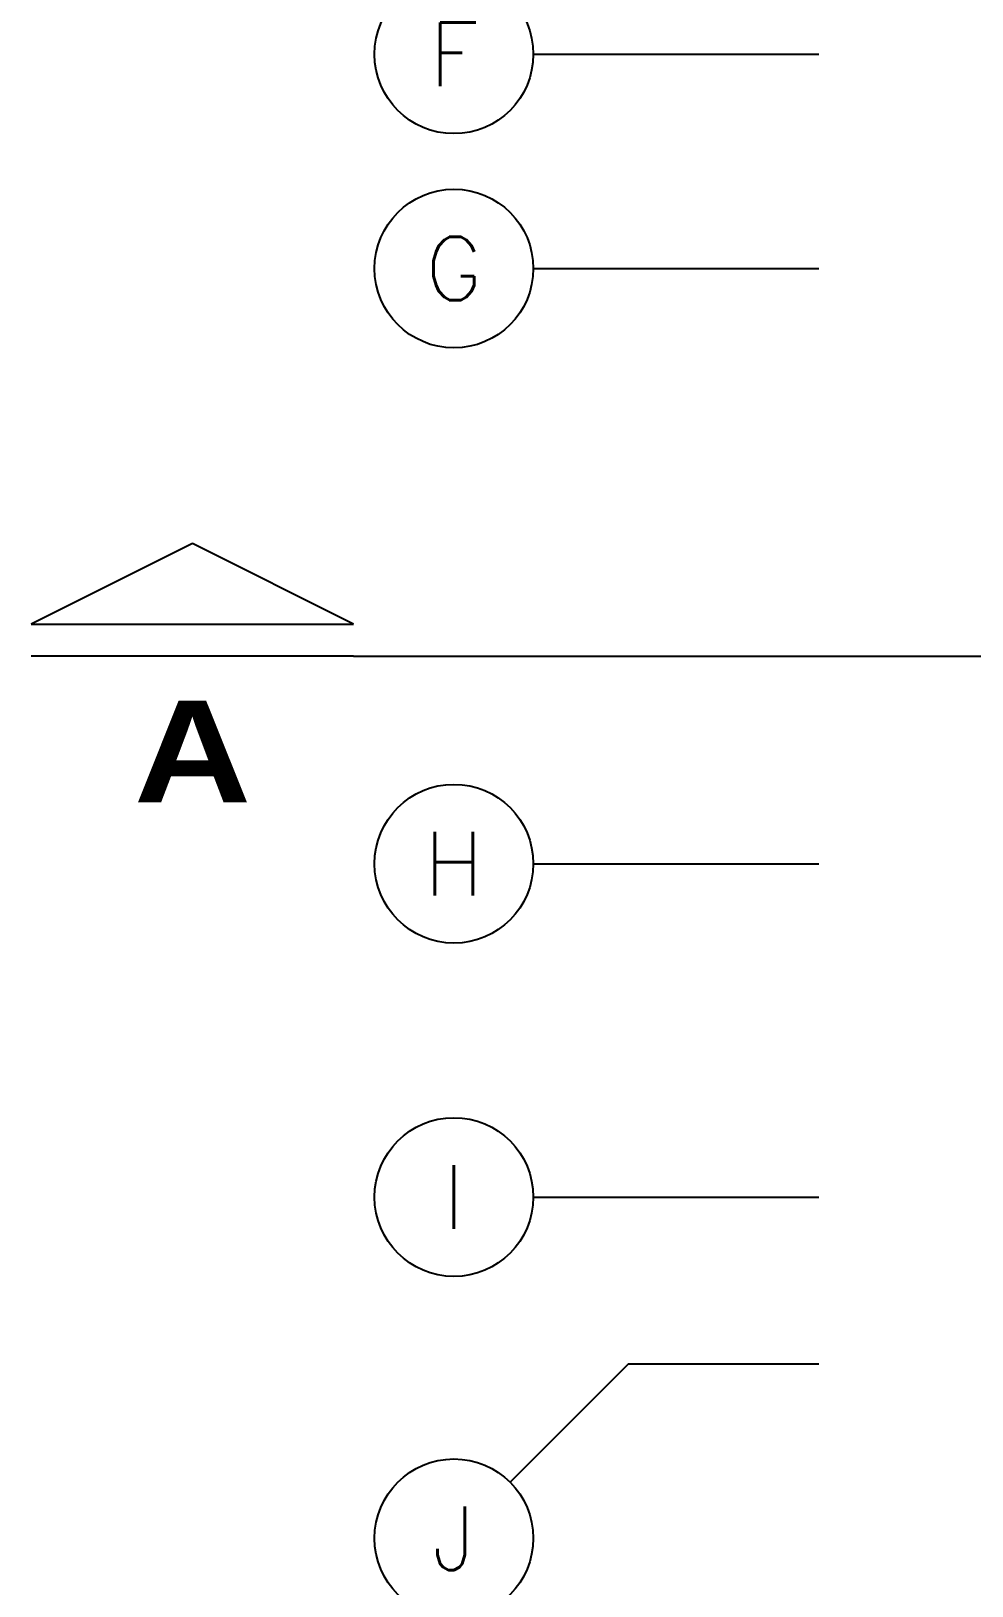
# Model space of a CAD drawing. Header units: millimetres. Extents: x -3 to 53, y -269 to 39.
# Drawn here: x -2.982 to -0.018, y -112.375 to -107.477 of the extents above; entities that cross this region are included whole.
import ezdxf
from ezdxf.enums import TextEntityAlignment as Align

# ---------------------------------------------------------------- set-up
doc = ezdxf.new("R2010")
doc.units = ezdxf.units.MM
doc.header["$LTSCALE"] = 15
for name, pattern in [('CENTER', [2, 1.25, -0.25, 0.25, -0.25]), ('PHANTOM', [63.5, 31.75, -6.35, 6.35, -6.35, 6.35, -6.35]), ('PHANTOM2', [1.25, 0.625, -0.125, 0.125, -0.125, 0.125, -0.125])]:
    doc.linetypes.add(name, pattern=pattern)
doc.layers.get('0').update_dxf_attribs({"color": 250})
doc.layers.add('A-CORTE', color=250, linetype='CENTER')
doc.layers.add('A-EJES', color=251, linetype='PHANTOM')
doc.layers.add('A-MUROS', color=252, linetype='Continuous', lineweight=30)
doc.styles.add('R160-75', font='', dxfattribs={"height": 0.6})
doc.styles.add('ROMANS', font='romans.shx', dxfattribs={"width": 0.8})
doc.styles.get('R160-75').set_extended_font_data('Arial Black', bold=True)

# ---------------------------------------------------------------- blocks, each defined once
blk = doc.blocks.new('*U103')
blk.add_line((-5.08, 3), (5.08, 3))
blk.add_lwpolyline([(5.08, 4.016), (-5.08, 4.016), (0, 6.556)], close=True)
at = {"linetype": 'Continuous', "style": 'R160-75'}
blk.add_attdef('A', text='', height=0.3, dxfattribs=at).set_placement((0, 0), align=Align.MIDDLE_CENTER)
blk = doc.blocks.new('Cortes-Elev.')
at = {"layer": 'A-CORTE', "linetype": 'CENTER', "ltscale": 0.5}
blk.add_lwpolyline([(-1.966, 27.2284), (51.8601, 27.2284)], dxfattribs=at)
ref = blk.add_blockref('*U103', (-2.474, 26.9284), dxfattribs=dict(at, xscale=-0.1000000000000001, yscale=0.1000000000000001, zscale=-0.1000000000000001))
ref.add_attrib('A', 'A', dxfattribs={"layer": '0', "linetype": 'Continuous', "extrusion": (0, 0, -1), "height": 0.32, "style": 'R160-75'}).set_placement((2.474, 26.9284), align=Align.MIDDLE)
blk = doc.blocks.new('Ejes_Torre G')
at = {"layer": 'A-EJES', "linetype": 'PHANTOM2', "ltscale": 0.5}
blk.add_line((-1.1, 2.8), (-1.4732, 2.4268), dxfattribs=at)
for points in [[(-1.4, 6.925), (-0.5, 6.925)], [(-1.4, 6.25), (-0.5, 6.25)], [(-1.4, 4.375), (-0.5, 4.375)], [(-1.4, 3.325), (-0.5, 3.325)], [(-1.1, 2.8), (-0.5, 2.8)]]:
    blk.add_lwpolyline(points, dxfattribs=at)
at = {"layer": 'A-EJES', "linetype": 'Continuous'}
for centre in [(-1.65, 6.925), (-1.65, 6.25), (-1.65, 4.375), (-1.65, 3.325), (-1.65, 2.25)]:
    blk.add_circle(centre, 0.25, dxfattribs=at)
at = {"layer": 'A-EJES', "linetype": 'Continuous', "style": 'ROMANS'}
for s, p in [('F', (-1.65, 6.925)), ('G', (-1.65, 6.25)), ('H', (-1.65, 4.375)), ('I', (-1.65, 3.325)), ('J', (-1.65, 2.25))]:
    blk.add_text(s, height=0.2, dxfattribs=at).set_placement(p, align=Align.MIDDLE_CENTER)

msp = doc.modelspace()

# ---------------------------------------------------------------- block references
at = {"layer": 'A-CORTE'}
msp.add_blockref('Cortes-Elev.', (0, -136.6746), dxfattribs=at)
at = {"layer": 'A-MUROS'}
msp.add_blockref('Ejes_Torre G', (0, -114.4747), dxfattribs=at)

doc.saveas('drawing.dxf')
